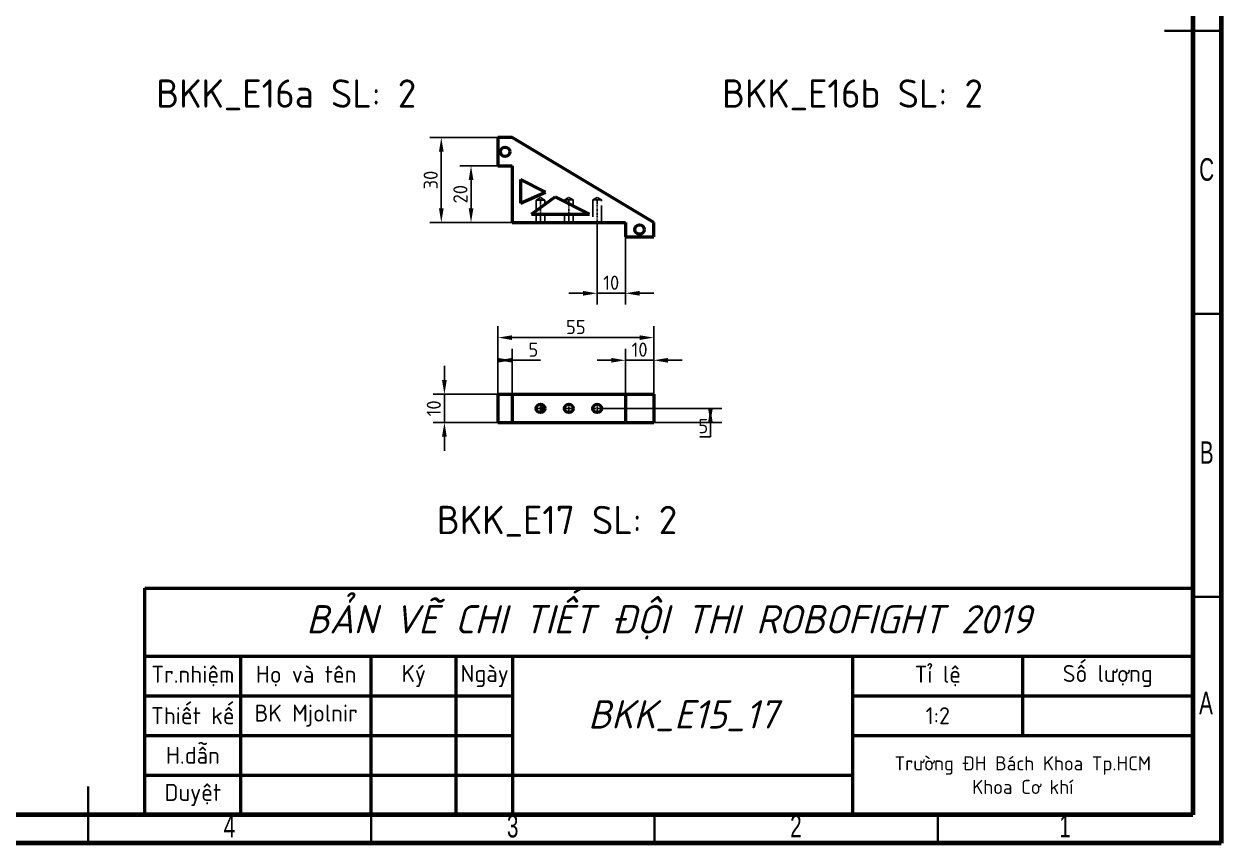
# Model space of a CAD drawing. Header units: millimetres. Extents: x -1615 to 4166, y 5 to 3174.
# Drawn here: x 674.8 to 886.1, y 388.9 to 533.6 of the extents above; entities that cross this region are included whole.
import ezdxf

# ---------------------------------------------------------------- set-up
doc = ezdxf.new("R2010")
doc.units = ezdxf.units.MM
doc.header["$LTSCALE"] = 0.25
doc.header["$PDSIZE"] = -1
for name, pattern in [('ACAD_ISO02W100', [15, 12, -3]), ('ACAD_ISO08W100', [36, 24, -3, 6, -3]), ('CENTER2', [1.125, 0.75, -0.125, 0.125, -0.125])]:
    doc.linetypes.add(name, pattern=pattern)
doc.layers.get('0').update_dxf_attribs({"lineweight": 50})
for name, color, linetype, lineweight in [('duong tam', 2, 'ACAD_ISO08W100', 25), ('kich thuoc', 1, 'Continuous', 25), ('Net dam', 7, 'Continuous', 50), ('netdut', 6, 'ACAD_ISO02W100', 25), ('van ban', 7, 'Continuous', 25)]:
    doc.layers.add(name, color=color, linetype=linetype, lineweight=lineweight)
doc.styles.add('SLDTEXTSTYLE0', font='TXT', dxfattribs={"width": 0.686449})
doc.styles.get("Standard").update_dxf_attribs({"font": ''})
doc.styles.add('tieng viet', font='')
doc.styles.get('Standard').set_extended_font_data('TCVN 7284')
doc.styles.get('tieng viet').set_extended_font_data('TCVN 7284')
doc.dimstyles.new('Ratio 2', dxfattribs={"dimtxt": 2.5, "dimasz": 2.5, "dimexe": 2, "dimexo": 0, "dimtad": 1, "dimtoh": 1, "dimdec": 1, "dimlfac": 2, "dimzin": 9, "dimtxsty": 'Standard', "dimcen": 2.5, "dimazin": 2, "dimtfac": 1, "dimtdec": 1, "dimtmove": 0, "dimatfit": 3, "dimfxl": 1, "dimtzin": 1, "dimarcsym": 0})

# ---------------------------------------------------------------- blocks, each defined once
blk = doc.blocks.new('*U838')
at = {"layer": 'duong tam', "color": 0, "linetype": 'CENTER2', "transparency": 16777216}
blk.add_line((0, 0.87), (0, -0.87), dxfattribs=at)
blk = doc.blocks.new('*U839')
at = {"layer": 'duong tam', "color": 0, "linetype": 'CENTER2', "transparency": 16777216}
blk.add_line((0, 0.87), (0, -0.87), dxfattribs=at)
blk = doc.blocks.new('*U840')
at = {"layer": 'duong tam', "color": 0, "linetype": 'CENTER2', "transparency": 16777216}
blk.add_line((0, 2.12), (0, -2.12), dxfattribs=at)
blk = doc.blocks.new('*U841')
at = {"layer": 'duong tam', "color": 0, "linetype": 'CENTER2', "transparency": 16777216}
blk.add_line((0, 2.12), (0, -2.12), dxfattribs=at)
blk = doc.blocks.new('*U842')
at = {"layer": 'duong tam', "color": 0, "linetype": 'CENTER2', "transparency": 16777216}
blk.add_line((0, 2.12), (0, -2.12), dxfattribs=at)
blk = doc.blocks.new('*U843')
at = {"layer": 'duong tam', "color": 0, "linetype": 'CENTER2', "transparency": 16777216}
for p, q in [((-0.87, 0), (-0.15, 0)), ((0, 0.15), (0, 0.87)), ((0.15, 0), (0.87, 0)), ((0, -0.87), (0, -0.15))]:
    blk.add_line(p, q, dxfattribs=at)
at = {"layer": 'duong tam', "color": 0, "linetype": 'Continuous', "transparency": 16777216}
for p, q in [((-0.075, 0), (0.075, 0)), ((0, -0.075), (0, 0.075))]:
    blk.add_line(p, q, dxfattribs=at)
blk = doc.blocks.new('*U844')
at = {"layer": 'duong tam', "color": 0, "linetype": 'CENTER2', "transparency": 16777216}
for p, q in [((-0.87, 0), (-0.15, 0)), ((0, 0.15), (0, 0.87)), ((0.15, 0), (0.87, 0)), ((0, -0.87), (0, -0.15))]:
    blk.add_line(p, q, dxfattribs=at)
at = {"layer": 'duong tam', "color": 0, "linetype": 'Continuous', "transparency": 16777216}
for p, q in [((-0.075, 0), (0.075, 0)), ((0, -0.075), (0, 0.075))]:
    blk.add_line(p, q, dxfattribs=at)
blk = doc.blocks.new('*U845')
at = {"layer": 'duong tam', "color": 0, "linetype": 'CENTER2', "transparency": 16777216}
for p, q in [((-0.87, 0), (-0.15, 0)), ((0, 0.15), (0, 0.87)), ((0.15, 0), (0.87, 0)), ((0, -0.87), (0, -0.15))]:
    blk.add_line(p, q, dxfattribs=at)
at = {"layer": 'duong tam', "color": 0, "linetype": 'Continuous', "transparency": 16777216}
for p, q in [((-0.075, 0), (0.075, 0)), ((0, -0.075), (0, 0.075))]:
    blk.add_line(p, q, dxfattribs=at)
blk = doc.blocks.new('*D881')
at = {"layer": 'Defpoints', "color": 0, "transparency": 16777216}
for p in [(758.47, 513.48), (748.47, 498.48), (760.97, 498.48)]:
    blk.add_point(p, dxfattribs=at)
at = {"layer": 'kich thuoc', "color": 0, "lineweight": -2, "transparency": 16777216}
for p, q in [((758.47, 513.48), (746.47, 513.48)), ((748.47, 510.98), (748.47, 500.98)), ((760.97, 498.48), (746.47, 498.48))]:
    blk.add_line(p, q, dxfattribs=at)
at = {"layer": 'kich thuoc', "color": 0, "transparency": 16777216}
for points in [[(748.06, 510.98), (748.89, 510.98), (748.47, 513.48)], [(748.06, 500.98), (748.89, 500.98), (748.47, 498.48)]]:
    blk.add_solid(points, dxfattribs=at)
at = {"layer": 'kich thuoc', "color": 0, "transparency": 16777216, "insert": (746.6, 505.98), "char_height": 2.5, "attachment_point": 5, "rotation": 90}
blk.add_mtext('30', dxfattribs=at)
blk = doc.blocks.new('*D882')
at = {"layer": 'Defpoints', "color": 0, "transparency": 16777216}
for p in [(785.97, 478.15), (758.47, 468.15), (785.97, 468.15)]:
    blk.add_point(p, dxfattribs=at)
at = {"layer": 'kich thuoc', "color": 0, "lineweight": -2, "transparency": 16777216}
for p, q in [((758.47, 468.15), (758.47, 480.15)), ((785.97, 468.15), (785.97, 480.15)), ((760.97, 478.15), (783.47, 478.15))]:
    blk.add_line(p, q, dxfattribs=at)
at = {"layer": 'kich thuoc', "color": 0, "transparency": 16777216}
for points in [[(760.97, 478.56), (760.97, 477.73), (758.47, 478.15)], [(783.47, 478.56), (783.47, 477.73), (785.97, 478.15)]]:
    blk.add_solid(points, dxfattribs=at)
at = {"layer": 'kich thuoc', "color": 0, "transparency": 16777216, "insert": (772.22, 480.02), "char_height": 2.5, "attachment_point": 5}
blk.add_mtext('55', dxfattribs=at)
blk = doc.blocks.new('*D883')
at = {"layer": 'Defpoints', "color": 0, "transparency": 16777216}
for p in [(749.02, 468.15), (758.47, 468.15), (758.47, 463.15)]:
    blk.add_point(p, dxfattribs=at)
at = {"layer": 'kich thuoc', "color": 0, "lineweight": -2, "transparency": 16777216}
for p, q in [((749.02, 470.65), (749.02, 473.15)), ((758.47, 468.15), (747.02, 468.15)), ((749.02, 463.15), (749.02, 468.15)), ((758.47, 463.15), (747.02, 463.15)), ((749.02, 460.65), (749.02, 458.15))]:
    blk.add_line(p, q, dxfattribs=at)
at = {"layer": 'kich thuoc', "color": 0, "transparency": 16777216}
for points in [[(748.6, 470.65), (749.44, 470.65), (749.02, 468.15)], [(748.6, 460.65), (749.44, 460.65), (749.02, 463.15)]]:
    blk.add_solid(points, dxfattribs=at)
at = {"layer": 'kich thuoc', "color": 0, "transparency": 16777216, "insert": (747.15, 465.65), "char_height": 2.5, "attachment_point": 5, "rotation": 90}
blk.add_mtext('10', dxfattribs=at)
blk = doc.blocks.new('*D884')
at = {"layer": 'Defpoints', "color": 0, "transparency": 16777216}
for p in [(760.97, 474.15), (758.47, 468.15), (760.97, 468.15)]:
    blk.add_point(p, dxfattribs=at)
at = {"layer": 'kich thuoc', "color": 0, "lineweight": -2, "transparency": 16777216}
for p, q in [((758.47, 468.15), (758.47, 476.15)), ((760.97, 468.15), (760.97, 476.15)), ((760.97, 474.15), (758.47, 474.15)), ((760.97, 474.15), (765.97, 474.15))]:
    blk.add_line(p, q, dxfattribs=at)
at = {"layer": 'kich thuoc', "color": 0, "transparency": 16777216}
for points in [[(760.97, 474.56), (760.97, 473.73), (758.47, 474.15)], [(758.47, 474.56), (758.47, 473.73), (760.97, 474.15)]]:
    blk.add_solid(points, dxfattribs=at)
at = {"layer": 'kich thuoc', "color": 0, "transparency": 16777216, "insert": (764.72, 476.02), "char_height": 2.5, "attachment_point": 5}
blk.add_mtext('5', dxfattribs=at)
blk = doc.blocks.new('*D885')
at = {"layer": 'Defpoints', "color": 0, "transparency": 16777216}
for p in [(785.97, 474.15), (780.97, 468.15), (785.97, 468.15)]:
    blk.add_point(p, dxfattribs=at)
at = {"layer": 'kich thuoc', "color": 0, "lineweight": -2, "transparency": 16777216}
for p, q in [((780.97, 468.15), (780.97, 476.15)), ((785.97, 468.15), (785.97, 476.15)), ((778.47, 474.15), (775.97, 474.15)), ((780.97, 474.15), (785.97, 474.15)), ((788.47, 474.15), (790.97, 474.15))]:
    blk.add_line(p, q, dxfattribs=at)
at = {"layer": 'kich thuoc', "color": 0, "transparency": 16777216}
for points in [[(778.47, 474.56), (778.47, 473.73), (780.97, 474.15)], [(788.47, 474.56), (788.47, 473.73), (785.97, 474.15)]]:
    blk.add_solid(points, dxfattribs=at)
at = {"layer": 'kich thuoc', "color": 0, "transparency": 16777216, "insert": (783.47, 476.02), "char_height": 2.5, "attachment_point": 5}
blk.add_mtext('10', dxfattribs=at)
blk = doc.blocks.new('*D886')
at = {"layer": 'Defpoints', "color": 0, "transparency": 16777216}
for p in [(775.97, 498.48), (780.97, 495.98), (780.97, 485.98)]:
    blk.add_point(p, dxfattribs=at)
at = {"layer": 'kich thuoc', "color": 0, "lineweight": -2, "transparency": 16777216}
for p, q in [((775.97, 498.48), (775.97, 483.98)), ((780.97, 495.98), (780.97, 483.98)), ((773.47, 485.98), (770.97, 485.98)), ((775.97, 485.98), (780.97, 485.98)), ((783.47, 485.98), (785.97, 485.98))]:
    blk.add_line(p, q, dxfattribs=at)
at = {"layer": 'kich thuoc', "color": 0, "transparency": 16777216}
for points in [[(773.47, 486.4), (773.47, 485.56), (775.97, 485.98)], [(783.47, 486.4), (783.47, 485.56), (780.97, 485.98)]]:
    blk.add_solid(points, dxfattribs=at)
at = {"layer": 'kich thuoc', "color": 0, "transparency": 16777216, "insert": (778.47, 487.85), "char_height": 2.5, "attachment_point": 5}
blk.add_mtext('10', dxfattribs=at)
blk = doc.blocks.new('*D887')
at = {"layer": 'Defpoints', "color": 0, "transparency": 16777216}
for p in [(758.47, 508.48), (753.72, 498.48), (760.97, 498.48)]:
    blk.add_point(p, dxfattribs=at)
at = {"layer": 'kich thuoc', "color": 0, "lineweight": -2, "transparency": 16777216}
for p, q in [((758.47, 508.48), (751.72, 508.48)), ((753.72, 505.98), (753.72, 500.98)), ((760.97, 498.48), (751.72, 498.48))]:
    blk.add_line(p, q, dxfattribs=at)
at = {"layer": 'kich thuoc', "color": 0, "transparency": 16777216}
for points in [[(753.31, 505.98), (754.14, 505.98), (753.72, 508.48)], [(753.31, 500.98), (754.14, 500.98), (753.72, 498.48)]]:
    blk.add_solid(points, dxfattribs=at)
at = {"layer": 'kich thuoc', "color": 0, "transparency": 16777216, "insert": (751.85, 503.48), "char_height": 2.5, "attachment_point": 5, "rotation": 90}
blk.add_mtext('20', dxfattribs=at)
blk = doc.blocks.new('*D888')
at = {"layer": 'Defpoints', "color": 0, "transparency": 16777216}
for p in [(775.97, 465.65), (785.97, 463.15), (795.97, 463.15)]:
    blk.add_point(p, dxfattribs=at)
at = {"layer": 'kich thuoc', "color": 0, "lineweight": -2, "transparency": 16777216}
for p, q in [((775.97, 465.65), (797.97, 465.65)), ((795.97, 463.15), (795.97, 465.65)), ((785.97, 463.15), (797.97, 463.15)), ((795.97, 463.15), (795.97, 460.65)), ((795.97, 460.65), (794.1, 460.65))]:
    blk.add_line(p, q, dxfattribs=at)
at = {"layer": 'kich thuoc', "color": 0, "transparency": 16777216}
for points in [[(795.56, 463.15), (796.39, 463.15), (795.97, 465.65)], [(795.56, 465.65), (796.39, 465.65), (795.97, 463.15)]]:
    blk.add_solid(points, dxfattribs=at)
at = {"layer": 'kich thuoc', "color": 0, "transparency": 16777216, "insert": (794.72, 462.52), "char_height": 2.5, "attachment_point": 5}
blk.add_mtext('5', dxfattribs=at)

msp = doc.modelspace()

# ---------------------------------------------------------------- linework, layer by layer
at = {"color": 7, "linetype": 'Continuous', "lineweight": 70}
for p, q in [((886.115, 675.863), (886.115, 388.863)), ((881.115, 670.863), (881.115, 393.863)), ((881.115, 393.863), (491.115, 393.863)), ((886.115, 388.863), (486.115, 388.863))]:
    msp.add_line(p, q, dxfattribs=at)
at = {"color": 7, "linetype": 'Continuous', "lineweight": 35}
for p, q in [((886.115, 532.363), (876.115, 532.363)), ((881.115, 532.363), (886.115, 532.363)), ((881.115, 482.363), (886.115, 482.363)), ((881.115, 432.363), (886.115, 432.363)), ((686.115, 388.863), (686.115, 398.863)), ((686.115, 393.863), (686.115, 388.863)), ((736.115, 393.863), (736.115, 388.863)), ((786.115, 393.863), (786.115, 388.863)), ((836.115, 393.863), (836.115, 388.863))]:
    msp.add_line(p, q, dxfattribs=at)
at = {"layer": 'Net dam'}
for p, q in [((760.975, 513.479), (758.475, 513.479)), ((758.475, 513.479), (758.475, 508.479)), ((785.975, 498.479), (760.975, 513.479)), ((758.475, 508.479), (760.975, 508.479)), ((760.975, 508.479), (760.975, 498.479)), ((762.475, 506.052), (766.89, 503.845)), ((762.475, 506.052), (762.475, 501.894)), ((762.475, 501.894), (766.89, 503.845)), ((764.389, 499.979), (768.587, 502.996)), ((768.587, 502.996), (774.621, 499.979)), ((764.389, 499.979), (774.621, 499.979)), ((760.975, 498.479), (780.975, 498.479)), ((780.975, 498.479), (780.975, 495.979)), ((785.975, 495.979), (785.975, 498.479)), ((780.975, 495.979), (785.975, 495.979)), ((758.475, 468.147), (758.475, 463.147)), ((758.475, 468.147), (760.975, 468.147)), ((760.975, 468.147), (760.975, 463.147)), ((760.975, 468.147), (780.975, 468.147)), ((780.975, 468.147), (785.975, 468.147)), ((780.975, 468.147), (780.975, 463.147)), ((785.975, 468.147), (785.975, 463.147)), ((758.475, 463.147), (760.975, 463.147)), ((760.975, 463.147), (780.975, 463.147)), ((780.975, 463.147), (785.975, 463.147)), ((696.115, 393.863), (696.115, 433.863)), ((696.115, 433.863), (881.115, 433.863)), ((881.115, 433.863), (881.115, 393.863)), ((696.115, 421.863), (881.115, 421.863)), ((713.115, 393.863), (713.115, 421.863)), ((736.115, 393.863), (736.115, 421.863)), ((751.115, 393.863), (751.115, 421.863)), ((761.115, 393.863), (761.115, 421.863)), ((821.115, 393.863), (821.115, 421.863)), ((851.115, 407.863), (851.115, 421.863)), ((696.115, 414.863), (761.115, 414.863)), ((821.115, 414.863), (881.115, 414.863)), ((696.115, 407.863), (761.115, 407.863)), ((821.115, 407.863), (881.115, 407.863)), ((696.115, 400.863), (821.115, 400.863)), ((881.115, 393.863), (696.115, 393.863))]:
    msp.add_line(p, q, dxfattribs=at)
for centre, radius in [((759.725, 510.979), 0.825), ((783.475, 497.229), 0.825), ((765.975, 465.647), 0.75), ((770.975, 465.647), 0.75), ((775.975, 465.647), 0.75)]:
    msp.add_circle(centre, radius, dxfattribs=at)
msp.add_ellipse((764.669, 465.647), major_axis=(1.775, 0), ratio=0.6774702, start_param=5.6153277, end_param=6.9510429, dxfattribs=at)
at = {"layer": 'netdut'}
for p, q in [((770.975, 502.93), (770.225, 502.479)), ((771.725, 502.479), (770.975, 502.93)), ((775.975, 502.93), (775.225, 502.479)), ((776.725, 502.479), (775.975, 502.93)), ((765.975, 502.91), (765.225, 502.459)), ((765.225, 502.459), (765.225, 500.58)), ((766.725, 502.459), (765.225, 502.459)), ((766.725, 502.459), (765.975, 502.91)), ((766.725, 501.658), (766.725, 502.459)), ((771.725, 502.479), (770.225, 502.479)), ((770.225, 502.479), (770.225, 502.177)), ((771.725, 501.427), (771.725, 502.479)), ((776.725, 502.479), (775.225, 502.479)), ((775.225, 502.479), (775.225, 498.479)), ((776.725, 498.479), (776.725, 502.479)), ((765.225, 499.979), (765.225, 498.479)), ((766.725, 498.479), (766.725, 499.979)), ((770.225, 499.979), (770.225, 498.479)), ((771.725, 498.479), (771.725, 499.979))]:
    msp.add_line(p, q, dxfattribs=at)

# ---------------------------------------------------------------- block references
at = {"layer": 'duong tam', "linetype": 'CENTER2'}
for name, p in [('*U842', (765.975, 500.479)), ('*U841', (770.975, 500.479)), ('*U840', (775.975, 500.479)), ('*U838', (765.975, 499.229)), ('*U839', (770.975, 499.229)), ('*U843', (765.975, 465.647)), ('*U844', (770.975, 465.647)), ('*U845', (775.975, 465.647))]:
    msp.add_blockref(name, p, dxfattribs=at)

# ---------------------------------------------------------------- texts
at = {"color": 7, "linetype": 'Continuous', "lineweight": 0, "char_height": 3.969, "attachment_point": 2, "style": 'SLDTEXTSTYLE0'}
for s, insert in [('C', (883.574, 509.834)), ('B', (883.586, 459.834)), ('A', (883.455, 415.584)), ('4', (711.075, 393.834)), ('3', (761.075, 393.834)), ('2', (811.075, 393.834)), ('1', (858.575, 393.834))]:
    msp.add_mtext(s, dxfattribs=dict(at, insert=insert))
at = {"layer": 'van ban', "char_height": 5, "attachment_point": 1}
for s, insert in [('BKK_E16a SL: 2', (698.149, 523.763)), ('BKK_E16b SL: 2', (798.027, 523.763)), ('BKK_E17 SL: 2', (747.695, 448.438))]:
    msp.add_mtext_dynamic_manual_height_columns(s, width=59.0253, gutter_width=17.5, heights=[0], dxfattribs=dict(at, insert=insert))
at = {"layer": 'van ban', "attachment_point": 5, "style": 'tieng viet'}
for s, width, insert, char_height in [('{\\fTCVN 7284|b0|i1|c0|p34;BẢN VẼ CHI TIẾT ĐỘI THI ROBOFIGHT 2019}', 185, (788.615, 427.863), 5), ('Tỉ lệ', 30, (836.115, 418.363), 3), ('Số lượng', 30, (866.115, 418.363), 3), ('Tr.nhiệm', 17, (704.615, 418.363), 3), ('Họ và tên', 23, (724.615, 418.363), 3), ('Ký', 15, (743.615, 418.363), 3), ('Ngày', 10, (756.115, 418.363), 3), ('Thiết kế', 17, (704.615, 411.363), 3), ('BK Mjolnir', 23, (724.615, 411.363), 3), ('{\\fTCVN 7284|b0|i1|c0|p34;BKK_E15_17}', 60, (791.115, 411.363), 5), ('1:2', 30, (836.115, 411.363), 3), ('H.dẫn', 17, (704.615, 404.363), 3), ('\\pxsm1;Trường ĐH Bách Khoa Tp.HCM\\PKhoa Cơ khí', 60, (851.115, 400.863), 2.5), ('Duyệt', 17, (704.615, 397.363), 3)]:
    msp.add_mtext_dynamic_manual_height_columns(s, width=width, gutter_width=12.5, heights=[0], dxfattribs=dict(at, insert=insert, char_height=char_height))

# ---------------------------------------------------------------- dimensions: what is measured, and where the dimension line sits
at = {"layer": 'kich thuoc'}
for base, p1, p2, picture, middle in [((748.475, 498.479), (758.475, 513.479), (760.975, 498.479), '*D881', (746.6, 505.979)), ((753.725, 498.479), (758.475, 508.479), (760.975, 498.479), '*D887', (751.85, 503.479)), ((749.022, 468.147), (758.475, 463.147), (758.475, 468.147), '*D883', (747.147, 465.647)), ((795.975, 463.147), (775.975, 465.647), (785.975, 463.147), '*D888', (794.725, 462.522))]:
    dim = msp.add_linear_dim(base=base, p1=p1, p2=p2, angle=90, dimstyle='Ratio 2', dxfattribs=at)
    dim.commit()
    dim.dimension.update_dxf_attribs({"geometry": picture, "text_midpoint": middle})
for base, p1, p2, picture, middle in [((780.975, 485.979), (775.975, 498.479), (780.975, 495.979), '*D886', (778.475, 487.854)), ((785.975, 478.147), (758.475, 468.147), (785.975, 468.147), '*D882', (772.225, 480.022)), ((760.975, 474.147), (758.475, 468.147), (760.975, 468.147), '*D884', (764.725, 476.022)), ((785.975, 474.147), (780.975, 468.147), (785.975, 468.147), '*D885', (783.475, 476.022))]:
    dim = msp.add_linear_dim(base=base, p1=p1, p2=p2, dimstyle='Ratio 2', dxfattribs=at)
    dim.commit()
    dim.dimension.update_dxf_attribs({"geometry": picture, "text_midpoint": middle})

doc.saveas('drawing.dxf')
